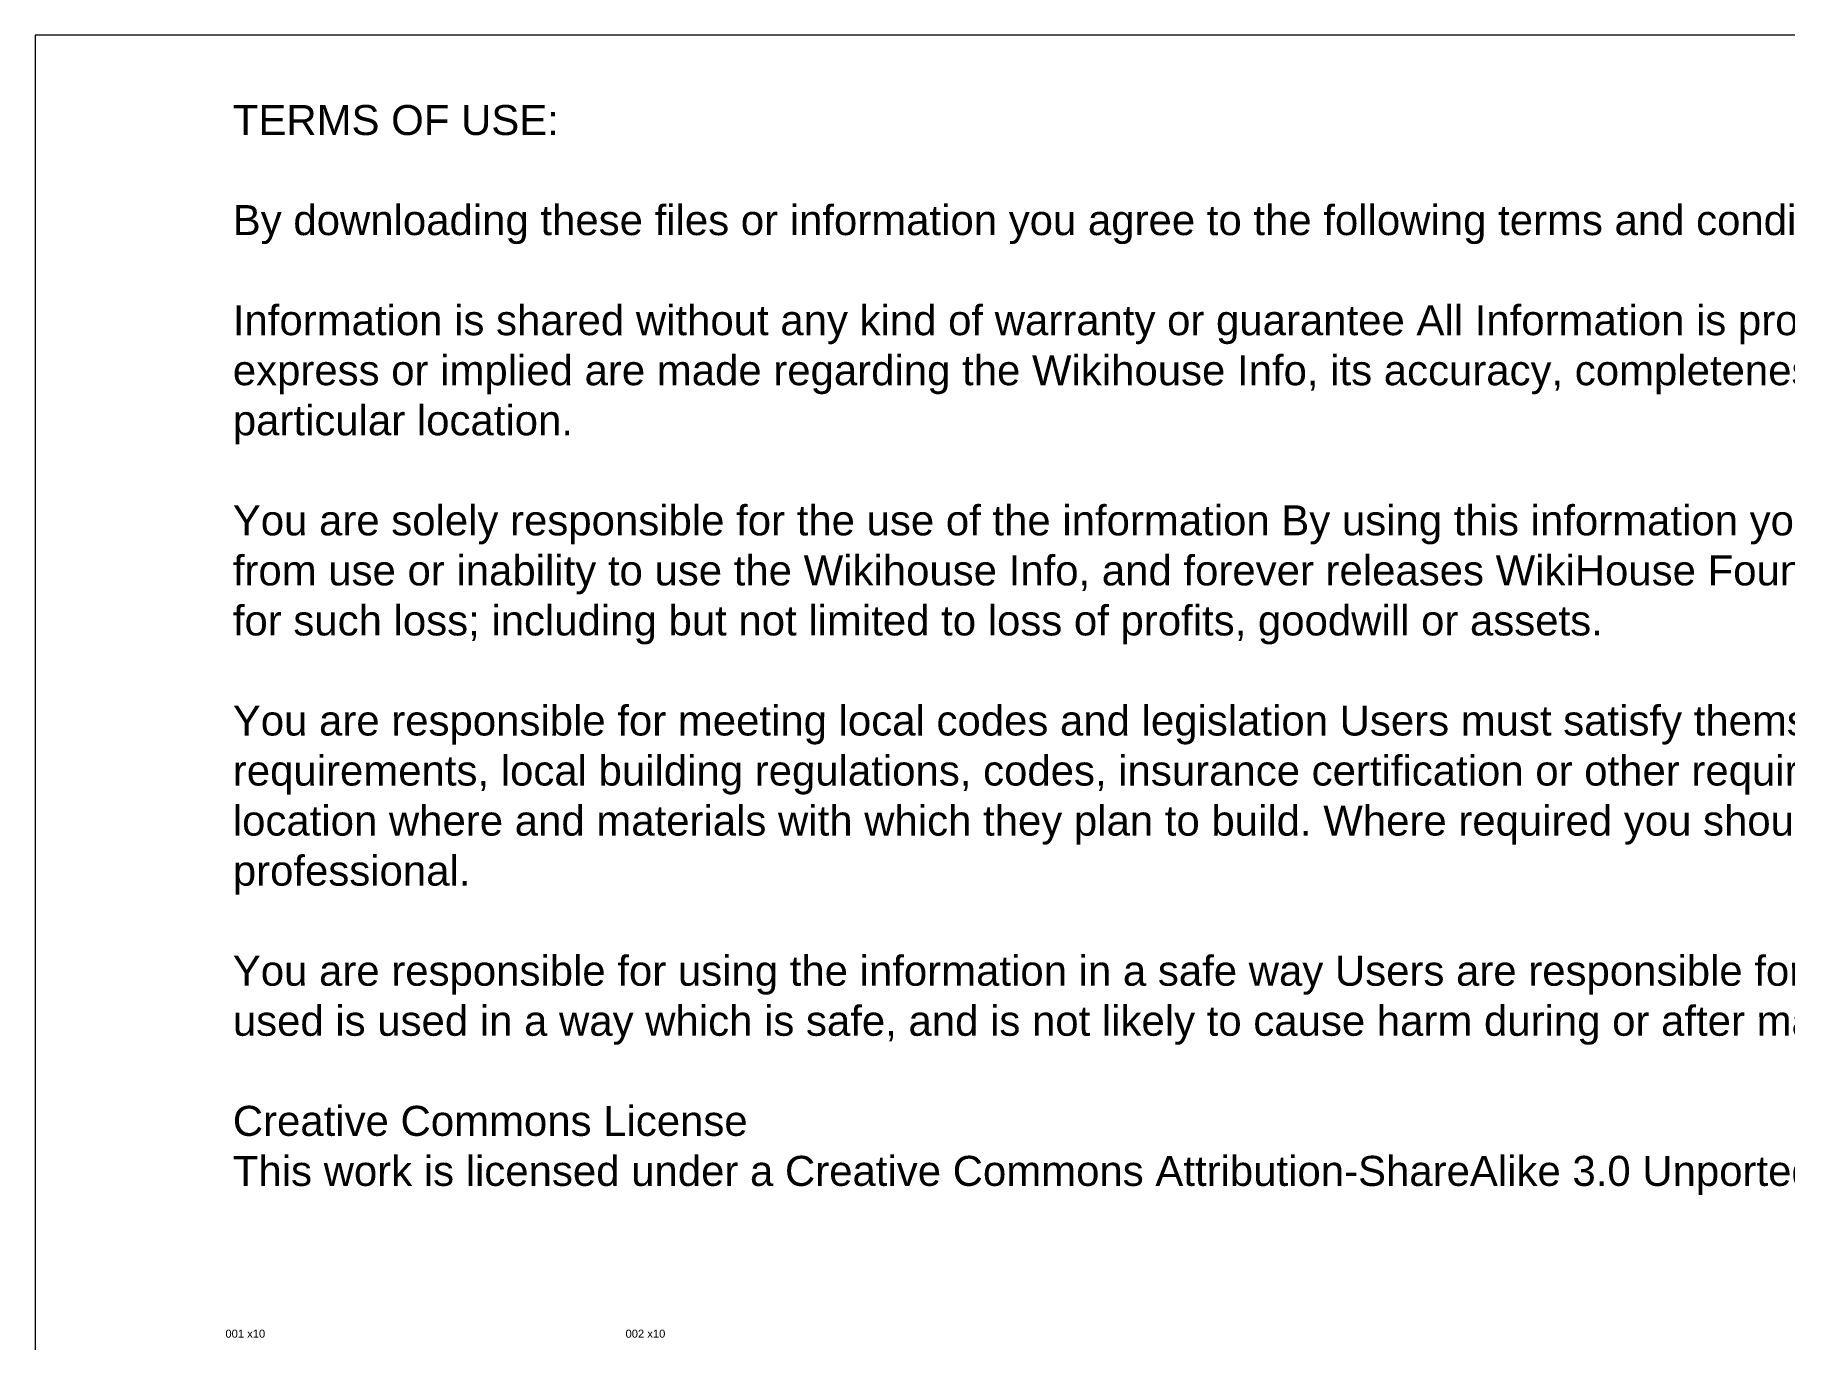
# Model space of a CAD drawing. Extents: x -5600 to 13230, y -11987 to 15775.
# Drawn here: x -5600 to 3162, y 9240 to 15775 of the extents above; entities that cross this region are included whole.
import ezdxf

# ---------------------------------------------------------------- set-up
doc = ezdxf.new("R2010")
doc.units = 0
doc.header["$MEASUREMENT"] = 0
doc.layers.add('0_SHEET_BIRCHPLY_2440X1220', color=1, linetype='CONTINUOUS')
doc.layers.add('NOTES', color=7, linetype='CONTINUOUS')

msp = doc.modelspace()

# ---------------------------------------------------------------- linework, layer by layer
at = {"layer": 'NOTES'}
msp.add_lwpolyline([(-5599.6, -11986.7), (13229.6, -11986.7), (13229.6, 15775.4), (-5599.6, 15775.4)], close=True, dxfattribs=at)

# ---------------------------------------------------------------- texts
at = {"layer": '0_SHEET_BIRCHPLY_2440X1220', "char_height": 40, "width": 232.771, "attachment_point": 1}
for s, insert in [('\\fArial;001 x10', (-4648.1, 9306.5)), ('\\fArial;002 x10', (-2648.1, 9306.5))]:
    msp.add_mtext(s, dxfattribs=dict(at, insert=insert))
at = {"layer": 'NOTES', "insert": (-4611.1, 9979.7), "char_height": 150, "width": 12502.41, "attachment_point": 7}
msp.add_mtext('\\fArial;TERMS OF USE:\\P\\PBy downloading these files or information you agree to the following terms and conditions.\\P\\PInformation is shared without any kind of warranty or guarantee All Information is provided ‘as is’. No representations or warranties\\Pexpress or implied are made regarding the Wikihouse Info, its accuracy, completeness, functionality or fitness for a particular use in a\\Pparticular location.\\P\\PYou are solely responsible for the use of the information By using this information you assume full responsibility for any loss resulting\\Pfrom use or inability to use the Wikihouse Info, and forever releases WikiHouse Foundation or other WikiHouse users from any liability\\Pfor such loss; including but not limited to loss of profits, goodwill or assets.\\P\\PYou are responsible for meeting local codes and legislation Users must satisfy themselves regarding the application of statutory\\Prequirements, local building regulations, codes, insurance certification or other requirements or recommendations relevant to the\\Plocation where and materials with which they plan to build. Where required you should always seek the advice of a relevant qualified\\Pprofessional.\\P\\PYou are responsible for using the information in a safe way Users are responsible for ensuring that information they use or cause to be\\Pused is used in a way which is safe, and is not likely to cause harm during or after manufacturing, construction, use or disassembly.\\P\\PCreative Commons License\\PThis work is licensed under a Creative Commons Attribution-ShareAlike 3.0 Unported License.', dxfattribs=at)

doc.saveas('drawing.dxf')
